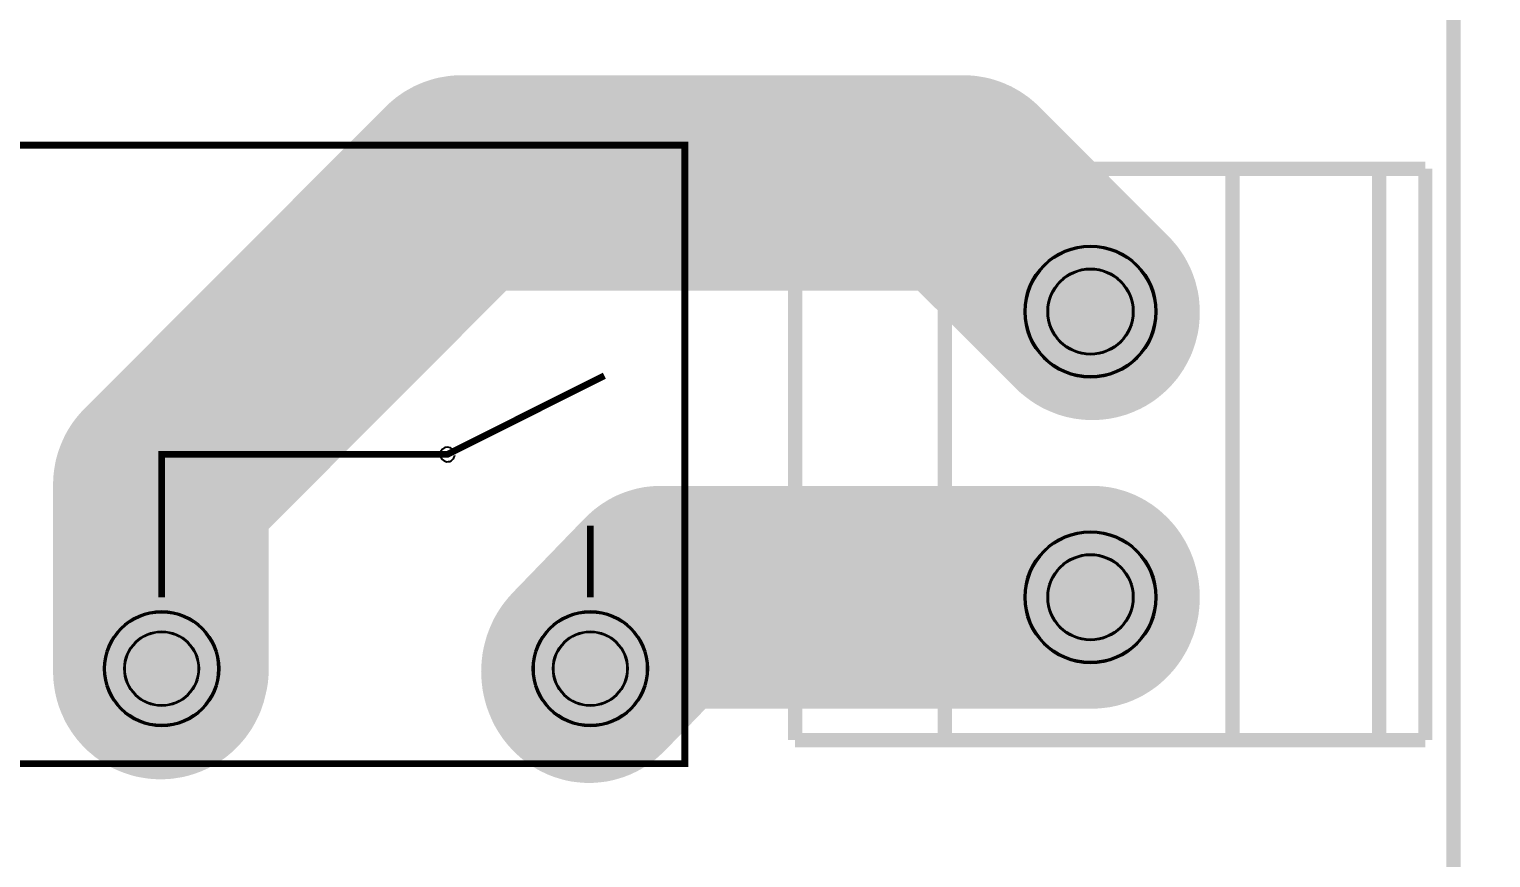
# Model space of a CAD drawing. Extents: x 2462 to 6780, y 1105 to 4890.
# Drawn here: x 5757 to 6780, y 2718 to 3298 of the extents above; entities that cross this region are included whole.
import ezdxf

# ---------------------------------------------------------------- set-up
doc = ezdxf.new("R2010")
doc.units = 9
for name, color, linetype, true_color in [('BoardOutLine', 7, 'Continuous', 0xff00ff), ('BottomLayer', 7, 'Continuous', 0x0000ff), ('BottomPasteMaskLayer', 7, 'Continuous', 0x800000), ('BottomSolderMaskLayer', 7, 'Continuous', 0xaa00ff), ('Multi-Layer', 7, 'Continuous', 0xc0c0c0), ('TopSilkLayer', 7, 'Continuous', 0xffcc00), ('TopSolderMaskLayer', 7, 'Continuous', 0x800080)]:
    doc.layers.add(name, color=color, linetype=linetype, true_color=true_color)

msp = doc.modelspace()

# ---------------------------------------------------------------- hatches: boundary and pattern name
at = {"layer": 'BottomLayer'}
for points in [[(5775, 2850), (5775, 2980), (5775, 2982.5), (5775.2, 2984.9), (5775.4, 2987.4), (5775.6, 2989.8), (5776, 2992.2), (5776.4, 2994.6), (5777, 2997), (5777.6, 2999.4), (5778.2, 3001.8), (5779, 3004.1), (5779.8, 3006.4), (5780.7, 3008.7), (5781.7, 3011), (5782.7, 3013.2), (5783.9, 3015.4), (5785, 3017.5), (5786.3, 3019.6), (5787.6, 3021.7), (5789, 3023.7), (5790.5, 3025.7), (5792, 3027.6), (5793.6, 3029.5), (5795.3, 3031.3), (5797, 3033), (6007, 3243), (6008.7, 3244.7), (6010.5, 3246.4), (6012.4, 3248), (6014.3, 3249.5), (6016.3, 3251), (6018.3, 3252.4), (6020.4, 3253.7), (6022.5, 3255), (6024.6, 3256.1), (6026.8, 3257.3), (6029, 3258.3), (6031.3, 3259.3), (6033.6, 3260.2), (6035.9, 3261), (6038.2, 3261.8), (6040.6, 3262.4), (6043, 3263), (6045.4, 3263.6), (6047.8, 3264), (6050.2, 3264.4), (6052.6, 3264.6), (6055.1, 3264.8), (6057.5, 3265), (6060, 3265), (6410, 3265), (6412.5, 3265), (6414.9, 3264.8), (6417.4, 3264.6), (6419.8, 3264.4), (6422.2, 3264), (6424.6, 3263.6), (6427, 3263), (6429.4, 3262.4), (6431.8, 3261.8), (6434.1, 3261), (6436.4, 3260.2), (6438.7, 3259.3), (6441, 3258.3), (6443.2, 3257.3), (6445.4, 3256.1), (6447.5, 3255), (6449.6, 3253.7), (6451.7, 3252.4), (6453.7, 3251), (6455.7, 3249.5), (6457.6, 3248), (6459.5, 3246.4), (6461.3, 3244.7), (6463, 3243), (6553, 3153), (6554.7, 3151.3), (6556.4, 3149.5), (6558, 3147.6), (6559.5, 3145.7), (6561, 3143.7), (6562.4, 3141.7), (6563.7, 3139.6), (6565, 3137.5), (6566.1, 3135.4), (6567.3, 3133.2), (6568.3, 3131), (6569.3, 3128.7), (6570.2, 3126.4), (6571, 3124.1), (6571.8, 3121.8), (6572.4, 3119.4), (6573, 3117), (6573.6, 3114.6), (6574, 3112.2), (6574.4, 3109.8), (6574.6, 3107.4), (6574.8, 3104.9), (6575, 3102.5), (6575, 3100), (6575, 3097.5), (6574.8, 3095.1), (6574.6, 3092.6), (6574.4, 3090.2), (6574, 3087.8), (6573.6, 3085.4), (6573, 3083), (6572.4, 3080.6), (6571.8, 3078.2), (6571, 3075.9), (6570.2, 3073.6), (6569.3, 3071.3), (6568.3, 3069), (6567.3, 3066.8), (6566.1, 3064.6), (6565, 3062.5), (6563.7, 3060.4), (6562.4, 3058.3), (6561, 3056.3), (6559.5, 3054.3), (6558, 3052.4), (6556.4, 3050.5), (6554.7, 3048.7), (6553, 3047), (6551.3, 3045.3), (6549.5, 3043.6), (6547.6, 3042), (6545.7, 3040.5), (6543.7, 3039), (6541.7, 3037.6), (6539.6, 3036.3), (6537.5, 3035), (6535.4, 3033.9), (6533.2, 3032.7), (6531, 3031.7), (6528.7, 3030.7), (6526.4, 3029.8), (6524.1, 3029), (6521.8, 3028.2), (6519.4, 3027.6), (6517, 3027), (6514.6, 3026.4), (6512.2, 3026), (6509.8, 3025.6), (6507.4, 3025.4), (6504.9, 3025.2), (6502.5, 3025), (6500, 3025), (6497.5, 3025), (6495.1, 3025.2), (6492.6, 3025.4), (6490.2, 3025.6), (6487.8, 3026), (6485.4, 3026.4), (6483, 3027), (6480.6, 3027.6), (6478.2, 3028.2), (6475.9, 3029), (6473.6, 3029.8), (6471.3, 3030.7), (6469, 3031.7), (6466.8, 3032.7), (6464.6, 3033.9), (6462.5, 3035), (6460.4, 3036.3), (6458.3, 3037.6), (6456.3, 3039), (6454.3, 3040.5), (6452.4, 3042), (6450.5, 3043.6), (6448.7, 3045.3), (6447, 3047), (6378.9, 3115), (6091.1, 3115), (5925, 2948.9), (5925, 2850), (5925, 2847.5), (5924.8, 2845.1), (5924.6, 2842.6), (5924.4, 2840.2), (5924, 2837.8), (5923.6, 2835.4), (5923, 2833), (5922.4, 2830.6), (5921.8, 2828.2), (5921, 2825.9), (5920.2, 2823.6), (5919.3, 2821.3), (5918.3, 2819), (5917.3, 2816.8), (5916.1, 2814.6), (5915, 2812.5), (5913.7, 2810.4), (5912.4, 2808.3), (5911, 2806.3), (5909.5, 2804.3), (5908, 2802.4), (5906.4, 2800.5), (5904.7, 2798.7), (5903, 2797), (5901.3, 2795.3), (5899.5, 2793.6), (5897.6, 2792), (5895.7, 2790.5), (5893.7, 2789), (5891.7, 2787.6), (5889.6, 2786.3), (5887.5, 2785), (5885.4, 2783.9), (5883.2, 2782.7), (5881, 2781.7), (5878.7, 2780.7), (5876.4, 2779.8), (5874.1, 2779), (5871.8, 2778.2), (5869.4, 2777.6), (5867, 2777), (5864.6, 2776.4), (5862.2, 2776), (5859.8, 2775.6), (5857.4, 2775.4), (5854.9, 2775.2), (5852.5, 2775), (5850, 2775), (5847.5, 2775), (5845.1, 2775.2), (5842.6, 2775.4), (5840.2, 2775.6), (5837.8, 2776), (5835.4, 2776.4), (5833, 2777), (5830.6, 2777.6), (5828.2, 2778.2), (5825.9, 2779), (5823.6, 2779.8), (5821.3, 2780.7), (5819, 2781.7), (5816.8, 2782.7), (5814.6, 2783.9), (5812.5, 2785), (5810.4, 2786.3), (5808.3, 2787.6), (5806.3, 2789), (5804.3, 2790.5), (5802.4, 2792), (5800.5, 2793.6), (5798.7, 2795.3), (5797, 2797), (5795.3, 2798.7), (5793.6, 2800.5), (5792, 2802.4), (5790.5, 2804.3), (5789, 2806.3), (5787.6, 2808.3), (5786.3, 2810.4), (5785, 2812.5), (5783.9, 2814.6), (5782.7, 2816.8), (5781.7, 2819), (5780.7, 2821.3), (5779.8, 2823.6), (5779, 2825.9), (5778.2, 2828.2), (5777.6, 2830.6), (5777, 2833), (5776.4, 2835.4), (5776, 2837.8), (5775.6, 2840.2), (5775.4, 2842.6), (5775.2, 2845.1), (5775, 2847.5), (5775, 2850)], [(6097, 2903), (6147, 2953), (6148.7, 2954.7), (6150.6, 2956.4), (6152.4, 2958), (6154.3, 2959.5), (6156.3, 2961), (6158.3, 2962.4), (6160.4, 2963.7), (6162.5, 2965), (6164.7, 2966.1), (6166.8, 2967.3), (6169.1, 2968.3), (6171.3, 2969.3), (6173.6, 2970.2), (6175.9, 2971), (6178.2, 2971.8), (6180.6, 2972.4), (6183, 2973), (6185.4, 2973.6), (6187.8, 2974), (6190.2, 2974.4), (6192.7, 2974.6), (6195.1, 2974.8), (6197.6, 2975), (6200, 2975), (6500, 2975), (6502.5, 2975), (6504.9, 2974.8), (6507.4, 2974.6), (6509.8, 2974.4), (6512.2, 2974), (6514.6, 2973.6), (6517, 2973), (6519.4, 2972.4), (6521.8, 2971.8), (6524.1, 2971), (6526.4, 2970.2), (6528.7, 2969.3), (6531, 2968.3), (6533.2, 2967.3), (6535.4, 2966.1), (6537.5, 2965), (6539.6, 2963.7), (6541.7, 2962.4), (6543.7, 2961), (6545.7, 2959.5), (6547.6, 2958), (6549.5, 2956.4), (6551.3, 2954.7), (6553, 2953), (6554.7, 2951.3), (6556.4, 2949.5), (6558, 2947.6), (6559.5, 2945.7), (6561, 2943.7), (6562.4, 2941.7), (6563.7, 2939.6), (6565, 2937.5), (6566.1, 2935.4), (6567.3, 2933.2), (6568.3, 2931), (6569.3, 2928.7), (6570.2, 2926.4), (6571, 2924.1), (6571.8, 2921.8), (6572.4, 2919.4), (6573, 2917), (6573.6, 2914.6), (6574, 2912.2), (6574.4, 2909.8), (6574.6, 2907.4), (6574.8, 2904.9), (6575, 2902.5), (6575, 2900), (6575, 2897.6), (6574.8, 2895.1), (6574.6, 2892.7), (6574.4, 2890.2), (6574, 2887.8), (6573.6, 2885.4), (6573, 2883), (6572.4, 2880.6), (6571.8, 2878.2), (6571, 2875.9), (6570.2, 2873.6), (6569.3, 2871.3), (6568.3, 2869.1), (6567.3, 2866.8), (6566.1, 2864.7), (6565, 2862.5), (6563.7, 2860.4), (6562.4, 2858.3), (6561, 2856.3), (6559.5, 2854.3), (6558, 2852.4), (6556.4, 2850.6), (6554.7, 2848.7), (6553, 2847), (6551.3, 2845.3), (6549.5, 2843.6), (6547.6, 2842), (6545.7, 2840.5), (6543.7, 2839), (6541.7, 2837.6), (6539.6, 2836.3), (6537.5, 2835.1), (6535.4, 2833.9), (6533.2, 2832.7), (6531, 2831.7), (6528.7, 2830.7), (6526.4, 2829.8), (6524.1, 2829), (6521.8, 2828.2), (6519.4, 2827.6), (6517, 2827), (6514.6, 2826.4), (6512.2, 2826), (6509.8, 2825.6), (6507.4, 2825.4), (6504.9, 2825.2), (6502.5, 2825), (6500, 2825), (6231.1, 2825), (6203, 2797), (6201.3, 2795.3), (6199.5, 2793.6), (6197.6, 2792), (6195.7, 2790.5), (6193.7, 2789), (6191.7, 2787.6), (6189.6, 2786.3), (6187.5, 2785), (6185.4, 2783.9), (6183.2, 2782.7), (6181, 2781.7), (6178.7, 2780.7), (6176.4, 2779.8), (6174.1, 2779), (6171.8, 2778.2), (6169.4, 2777.6), (6167, 2777), (6164.6, 2776.4), (6162.2, 2776), (6159.8, 2775.6), (6157.4, 2775.4), (6154.9, 2775.2), (6152.5, 2775), (6150, 2775), (6147.5, 2775), (6145.1, 2775.2), (6142.6, 2775.4), (6140.2, 2775.6), (6137.8, 2776), (6135.4, 2776.4), (6133, 2777), (6130.6, 2777.6), (6128.2, 2778.2), (6125.9, 2779), (6123.6, 2779.8), (6121.3, 2780.7), (6119, 2781.7), (6116.8, 2782.7), (6114.6, 2783.9), (6112.5, 2785), (6110.4, 2786.3), (6108.3, 2787.6), (6106.3, 2789), (6104.3, 2790.5), (6102.4, 2792), (6100.5, 2793.6), (6098.7, 2795.3), (6097, 2797), (6095.3, 2798.7), (6093.6, 2800.5), (6092, 2802.4), (6090.5, 2804.3), (6089, 2806.3), (6087.6, 2808.3), (6086.3, 2810.4), (6085, 2812.5), (6083.9, 2814.6), (6082.7, 2816.8), (6081.7, 2819), (6080.7, 2821.3), (6079.8, 2823.6), (6079, 2825.9), (6078.2, 2828.2), (6077.6, 2830.6), (6077, 2833), (6076.4, 2835.4), (6076, 2837.8), (6075.6, 2840.2), (6075.4, 2842.6), (6075.2, 2845.1), (6075, 2847.5), (6075, 2850), (6075, 2852.5), (6075.2, 2854.9), (6075.4, 2857.4), (6075.6, 2859.8), (6076, 2862.2), (6076.4, 2864.6), (6077, 2867), (6077.6, 2869.4), (6078.2, 2871.8), (6079, 2874.1), (6079.8, 2876.4), (6080.7, 2878.7), (6081.7, 2881), (6082.7, 2883.2), (6083.9, 2885.4), (6085, 2887.5), (6086.3, 2889.6), (6087.6, 2891.7), (6089, 2893.7), (6090.5, 2895.7), (6092, 2897.6), (6093.6, 2899.5), (6095.3, 2901.3), (6097, 2903)]]:
    msp.add_hatch(color=256, dxfattribs=at).paths.add_polyline_path(points)
at = {"layer": 'BottomPasteMaskLayer'}
for points in [[(5775, 2850), (5775, 2980), (5775, 2982.5), (5775.2, 2984.9), (5775.4, 2987.4), (5775.6, 2989.8), (5776, 2992.2), (5776.4, 2994.6), (5777, 2997), (5777.6, 2999.4), (5778.2, 3001.8), (5779, 3004.1), (5779.8, 3006.4), (5780.7, 3008.7), (5781.7, 3011), (5782.7, 3013.2), (5783.9, 3015.4), (5785, 3017.5), (5786.3, 3019.6), (5787.6, 3021.7), (5789, 3023.7), (5790.5, 3025.7), (5792, 3027.6), (5793.6, 3029.5), (5795.3, 3031.3), (5797, 3033), (6007, 3243), (6008.7, 3244.7), (6010.5, 3246.4), (6012.4, 3248), (6014.3, 3249.5), (6016.3, 3251), (6018.3, 3252.4), (6020.4, 3253.7), (6022.5, 3255), (6024.6, 3256.1), (6026.8, 3257.3), (6029, 3258.3), (6031.3, 3259.3), (6033.6, 3260.2), (6035.9, 3261), (6038.2, 3261.8), (6040.6, 3262.4), (6043, 3263), (6045.4, 3263.6), (6047.8, 3264), (6050.2, 3264.4), (6052.6, 3264.6), (6055.1, 3264.8), (6057.5, 3265), (6060, 3265), (6410, 3265), (6412.5, 3265), (6414.9, 3264.8), (6417.4, 3264.6), (6419.8, 3264.4), (6422.2, 3264), (6424.6, 3263.6), (6427, 3263), (6429.4, 3262.4), (6431.8, 3261.8), (6434.1, 3261), (6436.4, 3260.2), (6438.7, 3259.3), (6441, 3258.3), (6443.2, 3257.3), (6445.4, 3256.1), (6447.5, 3255), (6449.6, 3253.7), (6451.7, 3252.4), (6453.7, 3251), (6455.7, 3249.5), (6457.6, 3248), (6459.5, 3246.4), (6461.3, 3244.7), (6463, 3243), (6553, 3153), (6554.7, 3151.3), (6556.4, 3149.5), (6558, 3147.6), (6559.5, 3145.7), (6561, 3143.7), (6562.4, 3141.7), (6563.7, 3139.6), (6565, 3137.5), (6566.1, 3135.4), (6567.3, 3133.2), (6568.3, 3131), (6569.3, 3128.7), (6570.2, 3126.4), (6571, 3124.1), (6571.8, 3121.8), (6572.4, 3119.4), (6573, 3117), (6573.6, 3114.6), (6574, 3112.2), (6574.4, 3109.8), (6574.6, 3107.4), (6574.8, 3104.9), (6575, 3102.5), (6575, 3100), (6575, 3097.5), (6574.8, 3095.1), (6574.6, 3092.6), (6574.4, 3090.2), (6574, 3087.8), (6573.6, 3085.4), (6573, 3083), (6572.4, 3080.6), (6571.8, 3078.2), (6571, 3075.9), (6570.2, 3073.6), (6569.3, 3071.3), (6568.3, 3069), (6567.3, 3066.8), (6566.1, 3064.6), (6565, 3062.5), (6563.7, 3060.4), (6562.4, 3058.3), (6561, 3056.3), (6559.5, 3054.3), (6558, 3052.4), (6556.4, 3050.5), (6554.7, 3048.7), (6553, 3047), (6551.3, 3045.3), (6549.5, 3043.6), (6547.6, 3042), (6545.7, 3040.5), (6543.7, 3039), (6541.7, 3037.6), (6539.6, 3036.3), (6537.5, 3035), (6535.4, 3033.9), (6533.2, 3032.7), (6531, 3031.7), (6528.7, 3030.7), (6526.4, 3029.8), (6524.1, 3029), (6521.8, 3028.2), (6519.4, 3027.6), (6517, 3027), (6514.6, 3026.4), (6512.2, 3026), (6509.8, 3025.6), (6507.4, 3025.4), (6504.9, 3025.2), (6502.5, 3025), (6500, 3025), (6497.5, 3025), (6495.1, 3025.2), (6492.6, 3025.4), (6490.2, 3025.6), (6487.8, 3026), (6485.4, 3026.4), (6483, 3027), (6480.6, 3027.6), (6478.2, 3028.2), (6475.9, 3029), (6473.6, 3029.8), (6471.3, 3030.7), (6469, 3031.7), (6466.8, 3032.7), (6464.6, 3033.9), (6462.5, 3035), (6460.4, 3036.3), (6458.3, 3037.6), (6456.3, 3039), (6454.3, 3040.5), (6452.4, 3042), (6450.5, 3043.6), (6448.7, 3045.3), (6447, 3047), (6378.9, 3115), (6091.1, 3115), (5925, 2948.9), (5925, 2850), (5925, 2847.5), (5924.8, 2845.1), (5924.6, 2842.6), (5924.4, 2840.2), (5924, 2837.8), (5923.6, 2835.4), (5923, 2833), (5922.4, 2830.6), (5921.8, 2828.2), (5921, 2825.9), (5920.2, 2823.6), (5919.3, 2821.3), (5918.3, 2819), (5917.3, 2816.8), (5916.1, 2814.6), (5915, 2812.5), (5913.7, 2810.4), (5912.4, 2808.3), (5911, 2806.3), (5909.5, 2804.3), (5908, 2802.4), (5906.4, 2800.5), (5904.7, 2798.7), (5903, 2797), (5901.3, 2795.3), (5899.5, 2793.6), (5897.6, 2792), (5895.7, 2790.5), (5893.7, 2789), (5891.7, 2787.6), (5889.6, 2786.3), (5887.5, 2785), (5885.4, 2783.9), (5883.2, 2782.7), (5881, 2781.7), (5878.7, 2780.7), (5876.4, 2779.8), (5874.1, 2779), (5871.8, 2778.2), (5869.4, 2777.6), (5867, 2777), (5864.6, 2776.4), (5862.2, 2776), (5859.8, 2775.6), (5857.4, 2775.4), (5854.9, 2775.2), (5852.5, 2775), (5850, 2775), (5847.5, 2775), (5845.1, 2775.2), (5842.6, 2775.4), (5840.2, 2775.6), (5837.8, 2776), (5835.4, 2776.4), (5833, 2777), (5830.6, 2777.6), (5828.2, 2778.2), (5825.9, 2779), (5823.6, 2779.8), (5821.3, 2780.7), (5819, 2781.7), (5816.8, 2782.7), (5814.6, 2783.9), (5812.5, 2785), (5810.4, 2786.3), (5808.3, 2787.6), (5806.3, 2789), (5804.3, 2790.5), (5802.4, 2792), (5800.5, 2793.6), (5798.7, 2795.3), (5797, 2797), (5795.3, 2798.7), (5793.6, 2800.5), (5792, 2802.4), (5790.5, 2804.3), (5789, 2806.3), (5787.6, 2808.3), (5786.3, 2810.4), (5785, 2812.5), (5783.9, 2814.6), (5782.7, 2816.8), (5781.7, 2819), (5780.7, 2821.3), (5779.8, 2823.6), (5779, 2825.9), (5778.2, 2828.2), (5777.6, 2830.6), (5777, 2833), (5776.4, 2835.4), (5776, 2837.8), (5775.6, 2840.2), (5775.4, 2842.6), (5775.2, 2845.1), (5775, 2847.5), (5775, 2850)], [(6097, 2903), (6147, 2953), (6148.7, 2954.7), (6150.6, 2956.4), (6152.4, 2958), (6154.3, 2959.5), (6156.3, 2961), (6158.3, 2962.4), (6160.4, 2963.7), (6162.5, 2965), (6164.7, 2966.1), (6166.8, 2967.3), (6169.1, 2968.3), (6171.3, 2969.3), (6173.6, 2970.2), (6175.9, 2971), (6178.2, 2971.8), (6180.6, 2972.4), (6183, 2973), (6185.4, 2973.6), (6187.8, 2974), (6190.2, 2974.4), (6192.7, 2974.6), (6195.1, 2974.8), (6197.6, 2975), (6200, 2975), (6500, 2975), (6502.5, 2975), (6504.9, 2974.8), (6507.4, 2974.6), (6509.8, 2974.4), (6512.2, 2974), (6514.6, 2973.6), (6517, 2973), (6519.4, 2972.4), (6521.8, 2971.8), (6524.1, 2971), (6526.4, 2970.2), (6528.7, 2969.3), (6531, 2968.3), (6533.2, 2967.3), (6535.4, 2966.1), (6537.5, 2965), (6539.6, 2963.7), (6541.7, 2962.4), (6543.7, 2961), (6545.7, 2959.5), (6547.6, 2958), (6549.5, 2956.4), (6551.3, 2954.7), (6553, 2953), (6554.7, 2951.3), (6556.4, 2949.5), (6558, 2947.6), (6559.5, 2945.7), (6561, 2943.7), (6562.4, 2941.7), (6563.7, 2939.6), (6565, 2937.5), (6566.1, 2935.4), (6567.3, 2933.2), (6568.3, 2931), (6569.3, 2928.7), (6570.2, 2926.4), (6571, 2924.1), (6571.8, 2921.8), (6572.4, 2919.4), (6573, 2917), (6573.6, 2914.6), (6574, 2912.2), (6574.4, 2909.8), (6574.6, 2907.4), (6574.8, 2904.9), (6575, 2902.5), (6575, 2900), (6575, 2897.6), (6574.8, 2895.1), (6574.6, 2892.7), (6574.4, 2890.2), (6574, 2887.8), (6573.6, 2885.4), (6573, 2883), (6572.4, 2880.6), (6571.8, 2878.2), (6571, 2875.9), (6570.2, 2873.6), (6569.3, 2871.3), (6568.3, 2869.1), (6567.3, 2866.8), (6566.1, 2864.7), (6565, 2862.5), (6563.7, 2860.4), (6562.4, 2858.3), (6561, 2856.3), (6559.5, 2854.3), (6558, 2852.4), (6556.4, 2850.6), (6554.7, 2848.7), (6553, 2847), (6551.3, 2845.3), (6549.5, 2843.6), (6547.6, 2842), (6545.7, 2840.5), (6543.7, 2839), (6541.7, 2837.6), (6539.6, 2836.3), (6537.5, 2835.1), (6535.4, 2833.9), (6533.2, 2832.7), (6531, 2831.7), (6528.7, 2830.7), (6526.4, 2829.8), (6524.1, 2829), (6521.8, 2828.2), (6519.4, 2827.6), (6517, 2827), (6514.6, 2826.4), (6512.2, 2826), (6509.8, 2825.6), (6507.4, 2825.4), (6504.9, 2825.2), (6502.5, 2825), (6500, 2825), (6231.1, 2825), (6203, 2797), (6201.3, 2795.3), (6199.5, 2793.6), (6197.6, 2792), (6195.7, 2790.5), (6193.7, 2789), (6191.7, 2787.6), (6189.6, 2786.3), (6187.5, 2785), (6185.4, 2783.9), (6183.2, 2782.7), (6181, 2781.7), (6178.7, 2780.7), (6176.4, 2779.8), (6174.1, 2779), (6171.8, 2778.2), (6169.4, 2777.6), (6167, 2777), (6164.6, 2776.4), (6162.2, 2776), (6159.8, 2775.6), (6157.4, 2775.4), (6154.9, 2775.2), (6152.5, 2775), (6150, 2775), (6147.5, 2775), (6145.1, 2775.2), (6142.6, 2775.4), (6140.2, 2775.6), (6137.8, 2776), (6135.4, 2776.4), (6133, 2777), (6130.6, 2777.6), (6128.2, 2778.2), (6125.9, 2779), (6123.6, 2779.8), (6121.3, 2780.7), (6119, 2781.7), (6116.8, 2782.7), (6114.6, 2783.9), (6112.5, 2785), (6110.4, 2786.3), (6108.3, 2787.6), (6106.3, 2789), (6104.3, 2790.5), (6102.4, 2792), (6100.5, 2793.6), (6098.7, 2795.3), (6097, 2797), (6095.3, 2798.7), (6093.6, 2800.5), (6092, 2802.4), (6090.5, 2804.3), (6089, 2806.3), (6087.6, 2808.3), (6086.3, 2810.4), (6085, 2812.5), (6083.9, 2814.6), (6082.7, 2816.8), (6081.7, 2819), (6080.7, 2821.3), (6079.8, 2823.6), (6079, 2825.9), (6078.2, 2828.2), (6077.6, 2830.6), (6077, 2833), (6076.4, 2835.4), (6076, 2837.8), (6075.6, 2840.2), (6075.4, 2842.6), (6075.2, 2845.1), (6075, 2847.5), (6075, 2850), (6075, 2852.5), (6075.2, 2854.9), (6075.4, 2857.4), (6075.6, 2859.8), (6076, 2862.2), (6076.4, 2864.6), (6077, 2867), (6077.6, 2869.4), (6078.2, 2871.8), (6079, 2874.1), (6079.8, 2876.4), (6080.7, 2878.7), (6081.7, 2881), (6082.7, 2883.2), (6083.9, 2885.4), (6085, 2887.5), (6086.3, 2889.6), (6087.6, 2891.7), (6089, 2893.7), (6090.5, 2895.7), (6092, 2897.6), (6093.6, 2899.5), (6095.3, 2901.3), (6097, 2903)]]:
    msp.add_hatch(color=256, dxfattribs=at).paths.add_polyline_path(points)
at = {"layer": 'BottomSolderMaskLayer'}
for points in [[(5774, 2848), (5774, 2978.8), (5774.1, 2981.2), (5774.2, 2983.7), (5774.4, 2986.2), (5774.7, 2988.6), (5775.1, 2991.1), (5775.5, 2993.5), (5776, 2995.9), (5776.6, 2998.3), (5777.3, 3000.7), (5778, 3003), (5778.9, 3005.3), (5779.8, 3007.6), (5780.8, 3009.9), (5781.8, 3012.1), (5782.9, 3014.3), (5784.1, 3016.5), (5785.4, 3018.6), (5786.7, 3020.7), (5788.1, 3022.7), (5789.6, 3024.7), (5791.1, 3026.6), (5792.7, 3028.5), (5794.4, 3030.3), (5796.1, 3032.1), (6006.7, 3243.3), (6008.5, 3245.1), (6010.3, 3246.7), (6012.2, 3248.3), (6014.1, 3249.9), (6016.1, 3251.3), (6018.1, 3252.7), (6020.2, 3254.1), (6022.3, 3255.3), (6024.5, 3256.5), (6026.6, 3257.7), (6028.9, 3258.7), (6031.1, 3259.7), (6033.4, 3260.6), (6035.7, 3261.4), (6038.1, 3262.2), (6040.5, 3262.9), (6042.8, 3263.5), (6045.2, 3264), (6047.7, 3264.4), (6050.1, 3264.8), (6052.5, 3265.1), (6055, 3265.3), (6057.5, 3265.4), (6059.9, 3265.4), (6411, 3265.4), (6413.5, 3265.4), (6415.9, 3265.3), (6418.4, 3265.1), (6420.8, 3264.8), (6423.3, 3264.4), (6425.7, 3264), (6428.1, 3263.5), (6430.5, 3262.9), (6432.8, 3262.2), (6435.2, 3261.4), (6437.5, 3260.6), (6439.8, 3259.7), (6442, 3258.7), (6444.3, 3257.7), (6446.5, 3256.5), (6448.6, 3255.3), (6450.7, 3254.1), (6452.8, 3252.7), (6454.8, 3251.3), (6456.8, 3249.9), (6458.7, 3248.3), (6460.6, 3246.7), (6462.4, 3245.1), (6464.2, 3243.3), (6554.5, 3152.8), (6556.2, 3151), (6557.8, 3149.2), (6559.4, 3147.3), (6561, 3145.4), (6562.4, 3143.4), (6563.8, 3141.4), (6565.2, 3139.3), (6566.4, 3137.2), (6567.6, 3135), (6568.7, 3132.8), (6569.8, 3130.6), (6570.8, 3128.3), (6571.7, 3126), (6572.5, 3123.7), (6573.3, 3121.4), (6573.9, 3119), (6574.5, 3116.6), (6575.1, 3114.2), (6575.5, 3111.8), (6575.9, 3109.3), (6576.1, 3106.9), (6576.3, 3104.4), (6576.5, 3101.9), (6576.5, 3099.5), (6576.5, 3097), (6576.3, 3094.5), (6576.1, 3092.1), (6575.9, 3089.6), (6575.5, 3087.2), (6575.1, 3084.8), (6574.5, 3082.3), (6573.9, 3079.9), (6573.3, 3077.6), (6572.5, 3075.2), (6571.7, 3072.9), (6570.8, 3070.6), (6569.8, 3068.3), (6568.7, 3066.1), (6567.6, 3063.9), (6566.4, 3061.8), (6565.2, 3059.6), (6563.8, 3057.6), (6562.4, 3055.5), (6561, 3053.5), (6559.4, 3051.6), (6557.8, 3049.7), (6556.2, 3047.9), (6554.5, 3046.1), (6552.7, 3044.4), (6550.9, 3042.8), (6549, 3041.2), (6547.1, 3039.6), (6545.1, 3038.1), (6543.1, 3036.7), (6541, 3035.4), (6538.9, 3034.1), (6536.7, 3032.9), (6534.6, 3031.8), (6532.3, 3030.8), (6530.1, 3029.8), (6527.8, 3028.9), (6525.5, 3028), (6523.1, 3027.3), (6520.7, 3026.6), (6518.4, 3026), (6516, 3025.5), (6513.5, 3025), (6511.1, 3024.7), (6508.7, 3024.4), (6506.2, 3024.2), (6503.7, 3024.1), (6501.3, 3024), (6498.8, 3024.1), (6496.4, 3024.2), (6493.9, 3024.4), (6491.5, 3024.7), (6489, 3025), (6486.6, 3025.5), (6484.2, 3026), (6481.8, 3026.6), (6479.4, 3027.3), (6477.1, 3028), (6474.8, 3028.9), (6472.5, 3029.8), (6470.2, 3030.8), (6468, 3031.8), (6465.8, 3032.9), (6463.7, 3034.1), (6461.5, 3035.4), (6459.5, 3036.7), (6457.5, 3038.1), (6455.5, 3039.6), (6453.6, 3041.2), (6451.7, 3042.8), (6449.8, 3044.4), (6448.1, 3046.1), (6379.8, 3114.6), (6091.1, 3114.6), (5924.5, 2947.5), (5924.5, 2848), (5924.5, 2845.5), (5924.3, 2843.1), (5924.1, 2840.6), (5923.9, 2838.2), (5923.5, 2835.7), (5923.1, 2833.3), (5922.5, 2830.9), (5921.9, 2828.5), (5921.3, 2826.1), (5920.5, 2823.8), (5919.7, 2821.4), (5918.8, 2819.1), (5917.8, 2816.9), (5916.7, 2814.6), (5915.6, 2812.4), (5914.4, 2810.3), (5913.2, 2808.2), (5911.8, 2806.1), (5910.4, 2804.1), (5909, 2802.1), (5907.4, 2800.1), (5905.8, 2798.3), (5904.2, 2796.4), (5902.5, 2794.7), (5900.7, 2792.9), (5898.9, 2791.3), (5897, 2789.7), (5895.1, 2788.1), (5893.1, 2786.7), (5891.1, 2785.3), (5889, 2783.9), (5886.9, 2782.7), (5884.7, 2781.5), (5882.6, 2780.3), (5880.3, 2779.3), (5878.1, 2778.3), (5875.8, 2777.4), (5873.5, 2776.6), (5871.1, 2775.8), (5868.7, 2775.1), (5866.4, 2774.5), (5864, 2774), (5861.5, 2773.6), (5859.1, 2773.2), (5856.7, 2772.9), (5854.2, 2772.7), (5851.7, 2772.6), (5849.3, 2772.6), (5846.8, 2772.6), (5844.4, 2772.7), (5841.9, 2772.9), (5839.5, 2773.2), (5837, 2773.6), (5834.6, 2774), (5832.2, 2774.5), (5829.8, 2775.1), (5827.4, 2775.8), (5825.1, 2776.6), (5822.8, 2777.4), (5820.5, 2778.3), (5818.2, 2779.3), (5816, 2780.3), (5813.8, 2781.5), (5811.7, 2782.7), (5809.5, 2783.9), (5807.5, 2785.3), (5805.5, 2786.7), (5803.5, 2788.1), (5801.6, 2789.7), (5799.7, 2791.3), (5797.8, 2792.9), (5796.1, 2794.7), (5794.4, 2796.4), (5792.7, 2798.3), (5791.1, 2800.1), (5789.6, 2802.1), (5788.1, 2804.1), (5786.7, 2806.1), (5785.4, 2808.2), (5784.1, 2810.3), (5782.9, 2812.4), (5781.8, 2814.6), (5780.8, 2816.9), (5779.8, 2819.1), (5778.9, 2821.4), (5778, 2823.8), (5777.3, 2826.1), (5776.6, 2828.5), (5776, 2830.9), (5775.5, 2833.3), (5775.1, 2835.7), (5774.7, 2838.2), (5774.4, 2840.6), (5774.2, 2843.1), (5774.1, 2845.5), (5774, 2848)], [(6453.7, 3100, 1), (6546.3, 3100, 1)], [(6095.7, 2903.2), (6146, 2955.2), (6147.8, 2956.9), (6149.6, 2958.6), (6151.5, 2960.3), (6153.4, 2961.9), (6155.4, 2963.4), (6157.4, 2964.9), (6159.5, 2966.2), (6161.6, 2967.6), (6163.8, 2968.8), (6166, 2970), (6168.2, 2971.1), (6170.5, 2972.1), (6172.8, 2973), (6175.1, 2973.9), (6177.5, 2974.6), (6179.8, 2975.3), (6182.2, 2976), (6184.6, 2976.5), (6187.1, 2977), (6189.5, 2977.3), (6192, 2977.6), (6194.4, 2977.8), (6196.9, 2978), (6199.3, 2978), (6501.1, 2978), (6503.5, 2978), (6506, 2977.8), (6508.5, 2977.6), (6510.9, 2977.3), (6513.3, 2977), (6515.8, 2976.5), (6518.2, 2976), (6520.6, 2975.3), (6523, 2974.6), (6525.3, 2973.9), (6527.6, 2973), (6529.9, 2972.1), (6532.2, 2971.1), (6534.4, 2970), (6536.6, 2968.8), (6538.8, 2967.6), (6540.9, 2966.2), (6543, 2964.9), (6545, 2963.4), (6547, 2961.9), (6548.9, 2960.3), (6550.8, 2958.6), (6552.6, 2956.9), (6554.4, 2955.2), (6556.1, 2953.3), (6557.8, 2951.4), (6559.4, 2949.5), (6560.9, 2947.5), (6562.4, 2945.4), (6563.8, 2943.3), (6565.1, 2941.2), (6566.4, 2939), (6567.6, 2936.8), (6568.7, 2934.5), (6569.8, 2932.2), (6570.7, 2929.9), (6571.7, 2927.5), (6572.5, 2925.1), (6573.2, 2922.6), (6573.9, 2920.2), (6574.5, 2917.7), (6575, 2915.2), (6575.5, 2912.7), (6575.8, 2910.2), (6576.1, 2907.7), (6576.3, 2905.1), (6576.4, 2902.6), (6576.5, 2900), (6576.4, 2897.5), (6576.3, 2894.9), (6576.1, 2892.4), (6575.8, 2889.8), (6575.5, 2887.3), (6575, 2884.8), (6574.5, 2882.3), (6573.9, 2879.8), (6573.2, 2877.4), (6572.5, 2874.9), (6571.7, 2872.5), (6570.7, 2870.2), (6569.8, 2867.8), (6568.7, 2865.5), (6567.6, 2863.2), (6566.4, 2861), (6565.1, 2858.8), (6563.8, 2856.7), (6562.4, 2854.6), (6560.9, 2852.5), (6559.4, 2850.5), (6557.8, 2848.6), (6556.1, 2846.7), (6554.4, 2844.9), (6552.6, 2843.1), (6550.8, 2841.4), (6548.9, 2839.7), (6547, 2838.1), (6545, 2836.6), (6543, 2835.2), (6540.9, 2833.8), (6538.8, 2832.5), (6536.6, 2831.2), (6534.4, 2830.1), (6532.2, 2829), (6529.9, 2827.9), (6527.6, 2827), (6525.3, 2826.1), (6523, 2825.4), (6520.6, 2824.7), (6518.2, 2824), (6515.8, 2823.5), (6513.3, 2823), (6510.9, 2822.7), (6508.5, 2822.4), (6506, 2822.2), (6503.5, 2822), (6501.1, 2822), (6230.6, 2822), (6202.4, 2792.8), (6200.6, 2791.1), (6198.8, 2789.4), (6196.9, 2787.7), (6195, 2786.1), (6193, 2784.6), (6191, 2783.1), (6188.9, 2781.8), (6186.8, 2780.5), (6184.6, 2779.2), (6182.4, 2778), (6180.2, 2777), (6177.9, 2775.9), (6175.6, 2775), (6173.3, 2774.1), (6171, 2773.4), (6168.6, 2772.7), (6166.2, 2772), (6163.8, 2771.5), (6161.3, 2771), (6158.9, 2770.7), (6156.5, 2770.4), (6154, 2770.2), (6151.5, 2770), (6149.1, 2770), (6146.6, 2770), (6144.1, 2770.2), (6141.7, 2770.4), (6139.2, 2770.7), (6136.8, 2771), (6134.3, 2771.5), (6131.9, 2772), (6129.5, 2772.7), (6127.2, 2773.4), (6124.8, 2774.1), (6122.5, 2775), (6120.2, 2775.9), (6117.9, 2777), (6115.7, 2778), (6113.5, 2779.2), (6111.3, 2780.5), (6109.2, 2781.8), (6107.2, 2783.1), (6105.1, 2784.6), (6103.1, 2786.1), (6101.2, 2787.7), (6099.3, 2789.4), (6097.5, 2791.1), (6095.7, 2792.8), (6094, 2794.7), (6092.3, 2796.6), (6090.8, 2798.5), (6089.2, 2800.5), (6087.7, 2802.6), (6086.3, 2804.7), (6085, 2806.8), (6083.7, 2809), (6082.5, 2811.2), (6081.4, 2813.5), (6080.4, 2815.8), (6079.4, 2818.2), (6078.5, 2820.5), (6077.6, 2822.9), (6076.9, 2825.4), (6076.2, 2827.8), (6075.6, 2830.3), (6075.1, 2832.8), (6074.6, 2835.3), (6074.3, 2837.8), (6074, 2840.4), (6073.8, 2842.9), (6073.7, 2845.4), (6073.6, 2848), (6073.7, 2850.6), (6073.8, 2853.1), (6074, 2855.6), (6074.3, 2858.2), (6074.6, 2860.7), (6075.1, 2863.2), (6075.6, 2865.7), (6076.2, 2868.2), (6076.9, 2870.6), (6077.6, 2873.1), (6078.5, 2875.5), (6079.4, 2877.9), (6080.4, 2880.2), (6081.4, 2882.5), (6082.5, 2884.8), (6083.7, 2887), (6085, 2889.2), (6086.3, 2891.3), (6087.7, 2893.4), (6089.2, 2895.5), (6090.8, 2897.5), (6092.3, 2899.4), (6094, 2901.3), (6095.7, 2903.2)], [(6453.7, 2900, 1), (6546.3, 2900, 1)], [(5809.6, 2850, 1), (5890.4, 2850, 1)], [(6109.6, 2850, 1), (6190.4, 2850, 1)]]:
    msp.add_hatch(color=256, dxfattribs=at).paths.add_polyline_path(points)
at = {"layer": 'Multi-Layer'}
for points in [[(6454.7, 3100, 1), (6545.3, 3100, 1)], [(6454.7, 2900, 1), (6545.3, 2900, 1)], [(5810.6, 2850, 1), (5889.4, 2850, 1)], [(6110.6, 2850, 1), (6189.4, 2850, 1)]]:
    msp.add_hatch(color=256, dxfattribs=at).paths.add_polyline_path(points)
at = {"layer": 'TopSolderMaskLayer'}
for points in [[(6453.7, 3100, 1), (6546.3, 3100, 1)], [(6453.7, 2900, 1), (6546.3, 2900, 1)], [(5809.6, 2850, 1), (5890.4, 2850, 1)], [(6109.6, 2850, 1), (6190.4, 2850, 1)]]:
    msp.add_hatch(color=256, dxfattribs=at).paths.add_polyline_path(points)

# ---------------------------------------------------------------- linework, layer by layer
at = {"layer": 'BoardOutLine', "const_width": 10}
msp.add_lwpolyline([(2467, 4640), (2467, 4885), (6754, 4885), (6754, 1110), (2467, 1110), (2467, 4640)], close=True, dxfattribs=at)
at = {"layer": 'BottomLayer', "const_width": 25}
for points in [[(5850, 2850), (5850, 2954.9), (6085.2, 3190)], [(6500, 3100), (6500, 3125), (6435, 3190), (6085.2, 3190)], [(6150, 2850), (6450, 2850), (6500, 2900)]]:
    msp.add_lwpolyline(points, dxfattribs=at)
at = {"layer": 'BottomSolderMaskLayer'}
for centre, radius in [((6500, 3100), 46.3), ((6500, 3100), 30.2), ((6500, 2900), 46.3), ((6500, 2900), 30.2), ((5850, 2850), 40.4), ((6150, 2850), 40.4), ((5850, 2850), 26.2), ((6150, 2850), 26.2)]:
    msp.add_circle(centre, radius, dxfattribs=at)
at = {"layer": 'Multi-Layer'}
for centre, radius in [((6500, 3100), 45.3), ((6500, 3100), 29.5), ((6500, 2900), 45.3), ((6500, 2900), 29.5), ((5850, 2850), 39.4), ((6150, 2850), 39.4), ((5850, 2850), 25.6), ((6150, 2850), 25.6)]:
    msp.add_circle(centre, radius, dxfattribs=at)
at = {"layer": 'TopSilkLayer', "const_width": 4.72}
msp.add_lwpolyline([(6216.1, 3216.5), (5383.9, 3216.5), (5383.9, 2783.5), (6216.1, 2783.5), (6216.1, 3216.5)], close=True, dxfattribs=at)
at = {"layer": 'TopSilkLayer'}
for points, const_width in [([(6293.3, 2800), (6293.3, 3200)], 10), ([(6293.3, 3200), (6734.3, 3200)], 10), ([(6398.1, 2800), (6398.1, 3200)], 10), ([(6599.4, 2800), (6599.4, 3200)], 10), ([(6702.1, 2800), (6702.1, 3200)], 10), ([(6734.3, 2800), (6734.3, 3200)], 10), ([(5850, 2900), (5850, 3000), (6050, 3000), (6159.8, 3055.1)], 4.72), ([(6150, 2900), (6150, 2950)], 4.72), ([(6293.3, 2800), (6734.3, 2800)], 10)]:
    msp.add_lwpolyline(points, dxfattribs=dict(at, const_width=const_width))
msp.add_arc((6050, 3000), 5.12, 0.0333, 354.933, dxfattribs=at)
at = {"layer": 'TopSolderMaskLayer'}
for centre, radius in [((6500, 3100), 46.3), ((6500, 3100), 30.2), ((6500, 2900), 46.3), ((6500, 2900), 30.2), ((5850, 2850), 40.4), ((6150, 2850), 40.4), ((5850, 2850), 26.2), ((6150, 2850), 26.2)]:
    msp.add_circle(centre, radius, dxfattribs=at)

doc.saveas('drawing.dxf')
